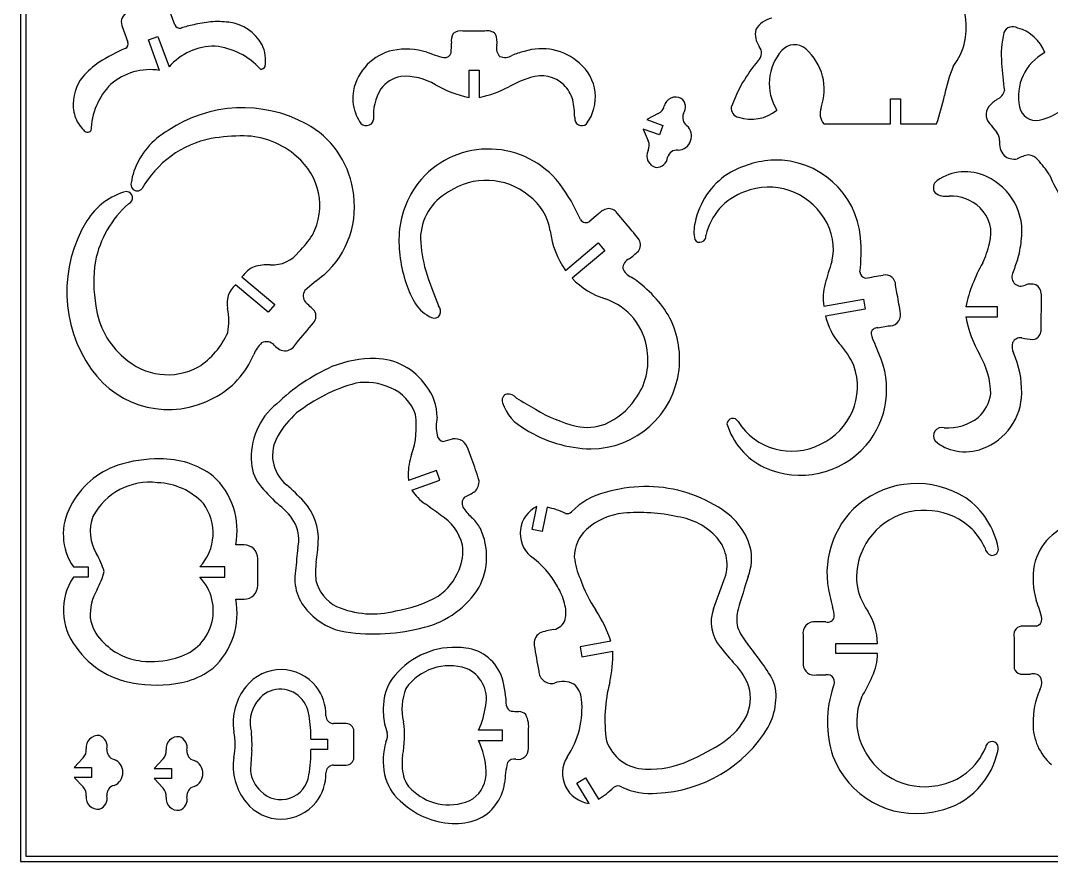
# Model space of a CAD drawing. Extents: x 0 to 427, y 0 to 340.
# Drawn here: x 0 to 210.9, y 0 to 172.1 of the extents above; entities that cross this region are included whole.
import ezdxf

# ---------------------------------------------------------------- set-up
doc = ezdxf.new("R2010")
doc.units = 0
doc.layers.add('RED', color=1, linetype='CONTINUOUS')
doc.layers.add('WHITE', color=7, linetype='CONTINUOUS')

msp = doc.modelspace()

# ---------------------------------------------------------------- linework, layer by layer
at = {"layer": 'RED', "linetype": 'CONTINUOUS'}
for p, q in [((1.04, 339.305709), (1.04, 1.04)), ((1.04, 1.04), (425.684122, 1.04))]:
    msp.add_line(p, q, dxfattribs=at)
at = {"layer": 'WHITE', "linetype": 'CONTINUOUS'}
for p, q in [((0, 340.345709), (0, 0)), ((31.564929, 171.23472), (30.341495, 174.596079)), ((20.730788, 171.098068), (21.96608, 167.704129)), ((26.151302, 168.144099), (28.105862, 168.855501)), ((28.105862, 168.855501), (30.370292, 162.634031)), ((95.024134, 169.941727), (90.512906, 169.941727)), ((28.415732, 161.922628), (26.151302, 168.144099)), ((91.769336, 156.375121), (91.769336, 161.983563)), ((91.769336, 161.983563), (93.849336, 161.983563)), ((93.849336, 161.983563), (93.849336, 156.375122)), ((178.01569, 150.954364), (178.01569, 156.111788)), ((178.01569, 156.111788), (180.09569, 156.111788)), ((180.09569, 156.111788), (180.09569, 150.954364)), ((130.483901, 153.06879), (128.128887, 151.864142)), ((130.731704, 148.703305), (127.417485, 149.909582)), ((127.417485, 149.909582), (128.447198, 147.472995)), ((128.128887, 151.864142), (131.443106, 150.657865)), ((131.443106, 150.657865), (130.731704, 148.703305)), ((164.34048, 150.954364), (178.01569, 150.954364)), ((180.09569, 150.954364), (187.438682, 150.954364)), ((118.184172, 132.458382), (116.486717, 131.034048)), ((123.554165, 130.931378), (122.060923, 132.710954)), ((111.508901, 120.976688), (118.191068, 126.583691)), ((118.191068, 126.583691), (119.528066, 124.990318)), ((119.528066, 124.990318), (112.8459, 119.383315)), ((45.284295, 119.626712), (52.006046, 113.986494)), ((50.669047, 112.393122), (43.947297, 118.03334)), ((179.398628, 116.023228), (179.064041, 117.920767)), ((208.827235, 116.145071), (208.746817, 108.388358)), ((52.006046, 113.986494), (50.669047, 112.393122)), ((164.384022, 113.639798), (172.465195, 115.064727)), ((172.465195, 115.064727), (172.826383, 113.016326)), ((172.826383, 113.016326), (164.74521, 111.591397)), ((199.930497, 113.549651), (193.434497, 113.549651)), ((199.930497, 111.469651), (199.930497, 113.549651)), ((193.434497, 111.46965), (199.930497, 111.469651)), ((175.450642, 109.238165), (177.504671, 109.600346)), ((92.325862, 82.31884), (91.580883, 84.365653)), ((85.087373, 80.022282), (79.408658, 77.955399)), ((80.085823, 75.988377), (85.798775, 78.067721)), ((85.798775, 78.067721), (85.087373, 80.022282)), ((104.688303, 67.923396), (105.657929, 72.672803)), ((107.740654, 72.475998), (106.726265, 67.507331)), ((106.726265, 67.507331), (104.688303, 67.923396)), ((45.739402, 64.777066), (44.009189, 64.777066)), ((48.512736, 56.457066), (48.512736, 62.003733)), ((10.816455, 60.270399), (13.804136, 60.2704)), ((13.804136, 60.2704), (13.804136, 58.1904)), ((41.80063, 60.2704), (36.667948, 60.270399)), ((41.80063, 58.1904), (41.80063, 60.2704)), ((13.804136, 58.1904), (10.816455, 58.1904)), ((36.667948, 58.190399), (41.80063, 58.1904)), ((141.769379, 51.672723), (143.907481, 57.491082)), ((44.009189, 53.683733), (45.739402, 53.683733)), ((120.81766, 45.054384), (114.480644, 43.936998)), ((160.129007, 46.350982), (160.129007, 42.247425)), ((166.841358, 42.543842), (166.841358, 44.623842)), ((166.841358, 44.623842), (175.375952, 44.623842)), ((114.480644, 43.936998), (114.841832, 41.888598)), ((114.841832, 41.888598), (121.178848, 43.005984)), ((175.375952, 42.543842), (166.841358, 42.543842)), ((162.869625, 38.158723), (164.765084, 38.158723)), ((66.638056, 28.210687), (64.038056, 28.210687)), ((68.198056, 21.268356), (68.198056, 26.650687)), ((98.581705, 26.842446), (93.734074, 26.842446)), ((98.581705, 24.762446), (98.581705, 26.842446)), ((103.907865, 23.132108), (103.907865, 26.770377)), ((59.419315, 24.999521), (62.811831, 24.999522)), ((62.811831, 24.999522), (62.811831, 22.919522)), ((93.734074, 24.762446), (98.581705, 24.762446)), ((12.774925, 21.188499), (10.973949, 19.251039)), ((62.811831, 22.919522), (59.419315, 22.919522)), ((10.973949, 19.251039), (14.500867, 19.251039)), ((14.500867, 19.251039), (14.500867, 17.171039)), ((29.145295, 20.964248), (27.344319, 19.026787)), ((27.344319, 19.026787), (30.871238, 19.026787)), ((30.871238, 19.026787), (30.871238, 16.946787)), ((64.038056, 19.708356), (66.638056, 19.708356)), ((14.500867, 17.171039), (10.973949, 17.171039)), ((10.973949, 17.171039), (12.774925, 15.233579)), ((30.871238, 16.946787), (27.344319, 16.946787)), ((27.344319, 16.946787), (29.145295, 15.009327)), ((113.843873, 15.999578), (115.616628, 17.087575)), ((115.616628, 17.087575), (118.269227, 12.765497)), ((116.379416, 11.868226), (113.843873, 15.999578)), ((0, 0), (426.724122, 0))]:
    msp.add_line(p, q, dxfattribs=at)
for centre, radius, start, end in [((22.685349, 171.80947), 2.08, 110, 200), ((180.373963, 170.682705), 13.159302, -37.362956, 13.023227), ((32.542209, 171.590421), 1.04, -160, -74.33459), ((53.739555, 96.003427), 77.463001, 103.681614, 105.665431), ((44.67082, 126.115735), 46.091091, 97.225106, 101.581481), ((40.378521, 154.610042), 17.296363, 82.606757, 94.990046), ((41.651297, 163.041689), 8.772824, 27.970512, 83.764279), ((154.741089, 167.668349), 5.021628, 101.842624, 148.853474), ((203.063139, 168.868676), 2.002668, 59.379178, 156.820322), ((90.696902, 168.015519), 2.599398, 146.268386, 191.263845), ((90.005777, 167.726618), 2.272419, 77.104888, 130.329111), ((95.580918, 167.758592), 2.253017, 45.211097, 104.30766), ((92.941656, 167.621622), 4.569123, -7.556685, 22.329426), ((154.781795, 169.355437), 4.432913, 168.150772, 214.877803), ((219.510351, 165.148033), 18.835849, 166.150053, 185.494333), ((201.867729, 162.649823), 8.245476, 20.547952, 74.413667), ((20.9888, 167.348428), 1.04, -65.342622, 20), ((39.722065, 154.455312), 12.423651, 89.630511, 138.828244), ((38.280213, 152.325561), 14.63251, 42.301147, 84.029703), ((43.06126, 163.992316), 7.083944, -10.292188, 26.528359), ((52.070568, 167.011646), 36.080417, -2.357775, 0.787895), ((99.637039, 166.400496), 2.253003, 164.020037, 226.602841), ((149.525908, 165.473245), 2.106476, -47.09322, 39.76294), ((158.387271, 163.691367), 3.466667, 48.99785, 138.291339), ((37.975707, 128.650197), 41.222521, 113.675301, 122.06685), ((78.469323, 155.69843), 10.563162, 102.459849, 168.744372), ((78.893913, 151.150293), 15.10642, 73.83214, 100.309977), ((95.558043, 198.282426), 34.920852, -110.900204, -104.798172), ((86.710696, 166.007328), 1.489223, -92.769615, -18.803296), ((99.117806, 167.3747), 2.806576, -111.501788, -59.589223), ((107.163464, 149.457272), 16.853691, 104.15916, 113.14677), ((106.592987, 154.591604), 11.756817, 48.639293, 107.586211), ((163.435518, 159.192174), 10.228881, 138.291337, 211.871408), ((153.420756, 157.978476), 11.036568, -19.821811, 48.997854), ((214.411045, 156.523147), 10.228881, 118.128594, 191.708661), ((26.936472, 148.008893), 18.979018, 124.853562, 138.521654), ((49.192976, 163.078076), 0.908932, -95.701668, -22.745921), ((108.491057, 156.430455), 9.124808, -36.686492, 49.954983), ((173.484365, 144.546582), 29.716596, 139.285749, 160.682128), ((219.886442, 150.836005), 31.381163, 157.792635, 169.036821), ((280.915558, 168.63258), 80.328762, -176.225499, -172.258897), ((19.686517, 154.98239), 8.938502, 141.231999, 184.783805), ((26.530939, 149.606019), 12.459988, 81.299607, 130.342666), ((79.125747, 154.07289), 6.748677, 101.327546, 143.222923), ((78.523242, 148.146139), 12.564788, 59.606557, 93.298969), ((109.834815, 141.15472), 20.030815, 105.827061, 119.703404), ((106.577404, 154.231331), 6.575779, 46.073553, 109.598439), ((206.344854, 162.581621), 11.036567, -78.997853, -10.17819), ((28.922152, 148.955056), 14.571634, 135.860502, 177.742642), ((96.747368, 179.919315), 24.064701, -119.54688, -101.938423), ((89.905017, 176.865866), 20.866917, -79.104251, -61.351514), ((106.630782, 154.183604), 6.573512, 14.98048, 46.697238), ((76.750358, 156.234257), 8.77473, 169.98511, 199.912742), ((82.471147, 152.709826), 10.284755, 148.305424, 184.91418), ((134.088688, 154.008638), 2.451799, 63.096683, 166.083464), ((133.734237, 154.387211), 2.326214, -33.747289, 51.002472), ((136.511508, 168.380798), 53.82618, -18.890096, -12.420055), ((199.010241, 158.173357), 2.336634, -68.633353, -8.883245), ((18.18376, 154.853922), 7.430266, -175.236988, -149.04666), ((45.448215, 126.856702), 27.407389, 61.653193, 123.781728), ((94.09087, 151.923445), 19.300496, 1.042275, 11.837824), ((129.600675, 155.031421), 2.15221, -65.771227, -11.609331), ((147.220482, 154.107177), 1.799957, 171.375567, 259.803458), ((167.017994, 153.077321), 3.41702, 160.17819, 218.410329), ((200.520033, 152.903153), 2.921513, 145.675736, 229.861787), ((207.561696, 144.873753), 13.52871, 124.692381, 134.334121), ((207.789538, 155.150855), 3.466666, -168.291345, -78.997854), ((79.161415, 157.266944), 11.394342, -159.334144, -149.254971), ((114.830137, 152.059871), 1.457854, 171.533086, 312.146096), ((137.525254, 152.247933), 2.04084, 155.479284, 234.581902), ((149.50935, 160.157975), 8.245477, -108.435373, -50.547954), ((17.704497, 154.747464), 6.96623, -147.770008, -133.799795), ((49.500459, 134.521195), 18.738054, 9.435032, 61.430534), ((70.73288, 152.10403), 1.516503, -154.113694, -10.456657), ((134.703062, 148.545729), 2.616379, -23.730078, 51.199618), ((215.675359, 162.744205), 20.883225, -144.676486, -139.542349), ((13.696908, 150.203055), 0.946815, -149.288278, -45.390752), ((37.944896, 136.013183), 15.666708, 119.589842, 160.39228), ((43.13176, 127.407444), 20.980581, 101.406112, 150.598241), ((45.956206, 102.926517), 45.583729, 90.302958, 98.799924), ((45.458322, 132.057753), 16.45386, 47.915679, 89.105539), ((197.573563, 147.54108), 2.761021, 0.337537, 36.758032), ((95.771059, 127.369763), 18.451441, 38.180927, 138.155344), ((126.509053, 146.537259), 2.15221, -28.390673, 25.771218), ((134.368824, 143.575713), 2.04084, 85.418092, 164.520705), ((134.58663, 148.225836), 2.616379, -91.199614, -16.269921), ((204.205902, 147.051316), 3.904298, 172.553048, 220.697504), ((48.307182, 134.277197), 12.912528, -27.975713, 50.697956), ((130.604502, 144.435917), 2.451799, 153.916528, 256.903315), ((130.089636, 144.37375), 2.326214, -91.002477, -6.252715), ((154.982386, 123.697938), 19.861381, 92.487811, 120.886093), ((154.591696, 126.195314), 17.351691, 4.791375, 91.556866), ((203.316611, 146.981913), 3.228165, -129.902248, -78.838189), ((208.248658, 135.167223), 9.66086, 101.768734, 116.476696), ((206.007009, 141.882117), 2.756259, 38.495382, 84.353243), ((193.714731, 129.948841), 19.876632, 32.258175, 43.367984), ((36.224392, 136.997969), 13.719972, 161.855391, 172.041663), ((96.483982, 127.255102), 19.063023, 139.328158, 175.62918), ((95.283513, 125.690628), 13.715991, 50.920593, 124.191236), ((153.167219, 127.800441), 15.41862, 122.923613, 168.991601), ((188.47967, 137.936897), 1.693083, 123.371543, 219.55045), ((193.314842, 131.124707), 10.045961, 64.249652, 125.030316), ((192.540548, 128.911717), 12.3784, -8.642878, 65.471865), ((253.289275, 159.324585), 46.702385, -156.306743, -142.105529), ((24.999343, 124.183245), 13.364543, 104.290908, 148.729322), ((21.572791, 135.823852), 1.316565, -66.513052, 84.439171), ((23.851571, 138.526014), 1.270548, 162.997442, 269.560813), ((23.867313, 138.556738), 1.301484, -91.121808, -40.734293), ((49.532813, 134.030173), 18.793011, -48.214034, 10.928136), ((80.909122, 116.851928), 36.64695, 23.322595, 36.743681), ((153.06745, 124.619879), 13.386587, 31.715019, 111.574823), ((92.865301, 127.344595), 11.041002, 118.625687, 179.305644), ((97.330937, 127.270983), 11.21421, 9.16749, 53.952329), ((152.36055, 125.368618), 12.436213, 109.814379, 167.107252), ((189.356249, 139.79783), 3.66049, -126.59182, -79.592889), ((190.288315, 127.378381), 8.823335, 46.710305, 91.758957), ((36.299503, 118.561682), 21.434781, 131.496048, 168.487301), ((120.953778, 130.026662), 3.685645, 103.800835, 138.716791), ((120.320878, 131.500745), 2.11952, 34.818795, 96.673221), ((191.180324, 128.498713), 7.397167, -15.744183, 45.789251), ((37.104861, 116.603059), 27.646852, 148.324746, 215.010251), ((115.686242, 132.152309), 1.375234, -144.858952, -54.404085), ((14.116937, 37.537451), 143.871236, 38.568405, 40.477501), ((154.742601, 125.352148), 11.579499, -13.162069, 32.990216), ((104.525479, 127.131615), 27.09497, 176.664823, 199.010617), ((125.25314, 130.898896), 16.951528, -173.764302, -144.173817), ((145.6355, 128.821754), 7.842579, 165.806978, 191.450032), ((42.855631, 138.915648), 19.962354, -45.113676, -32.397683), ((110.103531, 128.711828), 28.305308, -177.502488, -163.994143), ((124.781278, 126.233056), 2.08, -38.346327, 28.757854), ((138.980303, 127.998907), 1.265839, -144.559344, 6.557648), ((136.405233, 124.761612), 35.594469, -6.631664, 4.645885), ((186.503194, 128.668348), 18.346566, -17.54175, -5.055769), ((51.519713, 128.946544), 6.843888, -93.513292, -37.585468), ((102.134087, 150.993585), 35.610374, -50.995491, -47.017011), ((172.928834, 133.244599), 26.25449, -24.123247, -14.904885), ((42.811709, 118.587681), 27.842332, 171.215449, 190.184706), ((125.426678, 121.294271), 2.209462, 113.473372, 178.112567), ((221.249727, 103.29865), 58.545412, 160.630852, 165.194085), ((223.929842, 106.941929), 31.203014, 150.061613, 167.774164), ((353.917586, 68.121786), 159.69709, 159.848246, 160.922808), ((50.100502, 116.358731), 5.82027, 113.115693, 145.841604), ((50.724647, 111.609281), 10.512952, 87.952148, 106.064404), ((185.275367, 154.124235), 107.633705, -162.024321, -157.96453), ((126.367955, 122.745781), 3.438099, -156.358174, -114.277885), ((173.116257, 120.752137), 1.358489, -175.728165, -100.654133), ((204.708388, 119.61753), 1.85435, 157.824165, 298.072398), ((107.359688, 60.388436), 74.887087, 127.226409, 131.053325), ((98.845789, 124.85112), 20.984435, -161.82489, -149.206093), ((124.273663, 130.180097), 15.721459, -136.626259, -106.93792), ((110.809641, 98.255302), 25.615814, 32.117881, 56.48288), ((175.039925, 115.347956), 10.791945, 164.347373, 189.107127), ((161.110683, 201.914864), 83.330984, -81.890986, -79.368304), ((176.922994, 117.918652), 2.141048, 0.056596, 101.80874), ((206.708822, 114.805916), 3.369754, 71.482017, 109.553306), ((47.364002, 114.215028), 5.123805, 131.822842, 191.583464), ((59.860374, 115.734509), 2.025547, 146.221199, 218.227011), ((-4104.343234, -640.325865), 4350.000953, 9.960704, 10.013099), ((206.835575, 116.244382), 1.994134, -2.854618, 61.762211), ((19.676017, 72.056554), 57.352223, 45.135727, 47.707573), ((87.730277, 118.847225), 8.379327, -145.557935, -115.917037), ((115.5765, 103.090861), 12.733653, 7.010447, 71.136644), ((31.767265, 115.729763), 16.489016, -172.804911, -130.078198), ((29.942731, 110.588832), 12.67089, -10.741467, 11.828705), ((58.360523, 111.615067), 2.082479, -40.647087, 31.612851), ((84.635324, 112.507297), 1.324372, -115.367626, -27.46554), ((84.115888, 112.563513), 1.821096, -21.486543, 40.332441), ((116.213188, 102.798408), 18.649347, -6.587759, 29.121225), ((177.788009, 111.893173), 2.310268, -97.044666, 5.275271), ((-811.000431, 836.505435), 1134.0074, -40.097538, -39.823531), ((177.025785, 114.222412), 12.55925, -167.907637, -139.312182), ((218.797489, 116.368496), 25.831764, -169.067977, -150.542079), ((27.248232, 115.085094), 16.623826, -56.619819, -24.36389), ((182.92333, 110.205514), 9.173523, -165.882126, -152.548388), ((175.361577, 107.90496), 1.336177, 86.178013, 177.29877), ((206.996392, 108.590021), 1.762003, -84.547581, -6.571983), ((53.867247, 101.303954), 6.625073, 133.380722, 158.161039), ((50.329068, 104.247809), 2.127504, 41.736341, 118.4096), ((54.328755, 107.522978), 3.045277, -142.380522, -89.79038), ((53.597026, 107.638944), 3.247336, -76.775748, -28.253511), ((155.159892, 94.572138), 16.844168, 24.242114, 42.882618), ((151.080877, 94.868864), 26.175533, 20.323403, 25.109709), ((205.681582, 105.344362), 2.798979, 162.453245, 206.987226), ((204.568722, 105.476282), 1.711029, 79.901471, 155.412591), ((209.038347, 128.35188), 21.597392, -101.131466, -94.979214), ((31.456578, 110.508812), 17.602674, -62.663704, -22.514395), ((114.957796, 102.546168), 13.422272, -36.663093, 8.996256), ((159.554214, 96.611825), 17.67283, -40.305952, 24.569453), ((182.524268, 95.550792), 15.992357, 0.581857, 30.488838), ((185.653583, 96.207029), 19.21788, -1.03113, 24.165121), ((30.11443, 112.869086), 13.248548, -132.574776, -61.704338), ((80.576526, 64.053936), 40.858052, 114.377441, 133.589399), ((72.350077, 79.854825), 23.090875, 89.297178, 111.96668), ((72.345226, 90.053377), 12.893805, 34.504529, 88.719721), ((158.267278, 97.207275), 12.977844, -65.427915, 19.26072), ((30.260946, 111.738534), 19.250545, -145.161706, -61.183094), ((116.611353, 102.674664), 18.239778, -89.837069, -6.345104), ((77.633661, 64.902615), 34.201233, 105.368786, 128.183516), ((70.617114, 86.174952), 11.883633, 64.864974, 99.922968), ((74.937913, 90.940091), 10.28144, -0.181104, 38.620513), ((72.491804, 88.83749), 8.69539, 17.459398, 68.598781), ((99.838631, 94.388702), 1.324372, 104.706185, 202.290463), ((99.621933, 93.119615), 2.552872, 42.509246, 92.683218), ((190.853997, 96.673622), 7.721764, -48.47884, -7.144895), ((192.643005, 95.970427), 12.225834, -69.813528, -0.511939), ((61.184245, 82.740365), 14.001069, 128.829579, 184.919719), ((107.346276, 96.72585), 9.183074, -161.988453, -116.319691), ((165.837072, 198.813193), 122.262961, -121.74822, -119.634123), ((113.783807, 102.866789), 14.56221, -66.454142, -34.916631), ((68.338779, 78.201713), 18.024996, 131.093793, 150.05367), ((64.339073, 88.90125), 16.643276, -19.647825, 8.796277), ((95.014222, 89.073938), 9.965077, 169.396688, 190.642759), ((120.449033, 117.197922), 28.894515, -121.427269, -103.534863), ((189.781466, 98.725008), 9.984177, -94.316511, -51.67602), ((115.964694, 99.082215), 10.233126, -102.862666, -69.18435), ((145.741412, 89.466312), 1.209869, 27.79592, 174.353977), ((158.604346, 93.871722), 14.705498, -163.053329, -115.687939), ((157.740468, 96.835065), 12.874024, -148.092477, -62.605693), ((188.549418, 87.103517), 1.733578, 73.905773, 215.04498), ((59.316335, 83.105946), 7.763141, 148.175623, 230.950164), ((86.858687, 87.585612), 1.675529, -167.87024, -102.311963), ((82.384883, 103.903264), 18.420507, -77.086776, -71.005634), ((88.843163, 83.708586), 2.815465, 13.496019, 99.462388), ((117.261428, 110.514251), 26.086152, -122.423617, -91.31402), ((159.56525, 96.883042), 17.841139, -114.276757, -40.993121), ((192.706813, 92.12206), 8.201676, -132.839242, -99.122859), ((193.29464, 93.974358), 10.127804, -100.745051, -69.376843), ((27.969602, 56.553613), 25.824203, 88.876792, 108.255247), ((28.910447, 64.956294), 17.421982, 53.095581, 91.429514), ((92.854625, 78.929961), 13.566178, 161.18538, 179.219524), ((45.113193, 63.898586), 50.678811, 16.067907, 21.313486), ((25.341678, 65.026256), 16.955525, 108.790517, 153.085421), ((55.387865, 82.0885), 8.17156, -176.148684, -138.141704), ((29.266088, 67.749248), 15.039711, -11.397948, 47.782159), ((85.889989, 79.206177), 6.600916, -179.206403, -169.077233), ((26.400852, 64.487292), 13.121027, 82.917903, 152.29101), ((27.558863, 64.040397), 13.475659, 43.114065, 88.045078), ((73.041004, 96.106061), 30.702596, -140.642268, -130.842778), ((21.943084, 39.97574), 49.311502, 43.11286, 48.797628), ((88.424945, 81.282747), 9.87782, -147.589215, -124.928748), ((91.045999, 77.726551), 2.773333, -45.439114, 4.109332), ((127.958523, 47.966625), 28.758876, 90.850034, 106.849998), ((127.998729, 48.779603), 27.946632, 58.033945, 90.957183), ((183.352671, 58.778098), 18.574894, 57.248649, 129.877366), ((92.07101, 73.308805), 1.740082, 134.510276, 218.561403), ((85.067351, 87.369539), 14.064159, -65.717015, -55.704518), ((122.772722, 62.056026), 13.799214, 103.19739, 136.600406), ((184.304015, 61.191895), 16.03813, 10.534184, 55.441588), ((20.502931, 66.962703), 11.773476, 150.828632, 214.640264), ((29.253725, 67.196686), 10.14614, -43.051258, 36.630321), ((44.976554, 62.676741), 12.956056, 29.476388, 51.95032), ((49.649818, 66.015096), 11.2893, -3.817146, 42.741672), ((9.417327, -31.047634), 127.455114, 53.108289, 54.864475), ((97.742976, 76.786021), 8.382632, -147.029388, -129.031986), ((108.429394, 67.129885), 6.197174, 116.565103, 228.452975), ((105.430878, 59.151179), 13.52353, 63.270311, 80.165847), ((136.039341, 60.389447), 13.856894, 16.470519, 60.825651), ((183.41921, 59.055987), 18.405725, 130.590965, 194.857317), ((184.862023, 58.10683), 13.752975, 82.949219, 159.523491), ((185.526256, 58.784162), 13.011989, 45.05164, 85.486653), ((22.753463, 67.547323), 8.529447, 159.112811, 212.462408), ((80.654289, 62.289236), 10.087224, 14.124839, 58.470949), ((86.828666, 64.305523), 8.208819, 27.640105, 46.64671), ((111.819467, 72.627916), 1.431431, -102.341481, -49.637324), ((124.587822, 58.203747), 13.111893, 95.438039, 132.206559), ((126.650056, 35.510488), 35.898585, 77.385275, 95.282151), ((132.35992, 56.864538), 13.842846, 42.671062, 81.148004), ((49.150167, 65.902758), 7.772007, -12.435435, 23.903546), ((81.670031, 62.370507), 13.693276, -27.247204, 24.797913), ((120.800197, 62.362443), 7.486894, 132.116524, 180.488545), ((185.571714, 58.849468), 12.933662, 24.651587, 44.989781), ((218.302377, 58.328522), 11.121527, 101.449961, 167.877421), ((136.170852, 60.766097), 8.401258, -22.943566, 40.722632), ((45.739402, 62.003733), 2.773333, 0, 90), ((2109.845153, -155.248901), 2064.80315, 173.898224, 174.030692), ((25.298628, 67.071806), 35.661321, -9.355295, -2.906525), ((80.185028, 63.596721), 10.316277, -22.476686, 6.423534), ((139.284668, 62.045061), 10.296995, -21.240795, 12.753419), ((199.137142, 64.415044), 1.818581, -174.605949, -102.383252), ((198.834781, 63.893982), 1.258264, -93.993668, 10.534184), ((-4.438695, 52.217717), 22.702719, 18.263284, 28.266662), ((76.339054, 59.198885), 15.988768, 172.53975, 186.015865), ((93.759226, 47.495141), 18.341608, 28.590195, 54.848563), ((127.988637, 63.831054), 14.754859, -174.038473, -155.675471), ((183.176017, 58.323059), 12.104052, 157.690148, 215.78651), ((1.2801, 63.548019), 16.391673, -28.722659, -14.902881), ((65.75909, 57.895637), 9.652411, 170.542085, 225.602415), ((78.998105, 63.857622), 11.514743, -55.972677, -21.418319), ((223.14863, 57.890893), 15.962518, 169.995148, 196.43472), ((20.897639, 51.391772), 12.159424, 146.004755, 218.158137), ((29.504135, 51.313787), 9.930157, -77.421383, 43.82816), ((68.267095, 59.369461), 8.043514, -166.73036, -116.528346), ((142.264932, 67.518175), 29.390837, -160.59541, -146.755155), ((1292.117973, -300.084174), 1198.097584, 162.594051, 162.928456), ((24.629975, 50.405406), 10.405544, 149.601885, 183.089697), ((45.739402, 56.457066), 2.773334, -90, 0), ((78.029098, 66.038511), 18.677681, -75.776754, -32.14314), ((99.51595, 49.952311), 12.125692, 14.009637, 31.413563), ((29.266088, 50.711552), 15.03971, -47.781495, 11.397948), ((72.414634, 77.4526), 26.553196, -80.579876, -60.620005), ((104.782222, 50.873816), 6.803646, -11.788933, 17.21808), ((192.815911, 59.413431), 27.657043, -169.422428, -164.749443), ((183.331661, 43.596152), 26.385525, 13.236309, 21.752873), ((68.565766, 59.812926), 13.002926, -137.324592, -99.105278), ((72.050119, 69.309725), 18.656708, -113.286648, -75.375381), ((94.780174, 36.157464), 27.515556, 18.865124, 33.653142), ((149.40729, 49.033076), 8.081177, 160.934951, 219.520279), ((154.176889, 49.644497), 7.631487, 164.872611, 192.752372), ((159.109505, 49.817918), 7.396759, 1.254779, 18.284187), ((161.672864, 44.064181), 13.714512, 2.33877, 31.573616), ((22.493361, 51.125926), 8.352676, -171.175494, -134.607273), ((108.496311, 50.511017), 3.12, -78.658492, -19.222731), ((162.35122, 46.766219), 2.260675, 82.778184, 190.584083), ((163.173308, -512.924805), 561.934023, 89.835493, 90.054845), ((165.147427, 50.37291), 1.412828, -104.791637, -16.151396), ((207.448717, 49.654629), 1.567603, -74.763849, -0.622881), ((72.263503, 86.063556), 39.511143, -98.375858, -74.807032), ((107.676292, 44.558185), 2.6, 124.679881, 187.366035), ((110.02093, 37.947649), 9.547859, 95.475456, 113.61007), ((157.14472, 51.756851), 11.081832, -159.963121, -139.390935), ((205.024852, 46.346615), 1.813585, 99.354058, 198.723482), ((207.078009, -357.378519), 405.5214, 89.889417, 90.331739), ((26.197418, 53.830654), 12.900529, -137.885346, -96.463504), ((101.179747, 5.430889), 61.571165, 30.983031, 39.438261), ((410.3227, 44.199064), 207.021374, 179.566755, 181.298756), ((25.867712, 53.983869), 17.699062, -145.18617, -95.646335), ((88.8204, 28.053348), 15.766612, 81.70182, 137.1428), ((90.085429, 34.844578), 8.86807, 17.691198, 83.457147), ((2655.478978, 489.86397), 2589.022719, -170.088525, -169.970491), ((93.76462, 42.45916), 27.419681, -12.272542, 1.142712), ((179.812829, 72.241572), 46.327307, -142.267852, -136.424774), ((1266.206895, 41.75051), 1106.077999, 179.974259, 180.077221), ((164.176693, 42.673862), 11.200014, -25.472866, -0.665158), ((26.708605, 58.311324), 17.410264, -96.475176, -73.454251), ((137.20699, 31.620494), 12.539856, 19.163107, 43.850629), ((162.393655, 40.374864), 2.266678, -177.089562, -77.87848), ((29.901471, 51.587584), 15.29825, -73.568885, -51.751698), ((53.31352, 30.149849), 9.121757, 38.218831, 141.694875), ((83.736991, 31.833932), 9.493595, 132.997596, 179.146146), ((87.797307, 29.118853), 10.927889, 71.900091, 144.878969), ((88.602025, 33.310021), 6.71563, -11.828573, 67.312014), ((108.67059, 39.070146), 2.651201, -177.874147, -76.83688), ((165.141285, 36.787725), 1.421675, 30.135058, 105.344251), ((204.867244, 39.88789), 1.56, -165.860052, -100.153005), ((206.124258, 81.030493), 42.705662, -92.055848, -89.31422), ((207.219563, 36.43953), 1.976653, 39.439132, 107.189545), ((27.887223, 60.629962), 24.549074, -98.812329, -75.029527), ((75.303922, 30.961134), 24.143657, 2.027161, 15.811079), ((111.020665, 32.165772), 4.662247, 61.869858, 111.997666), ((110.582484, 32.995877), 4.209272, 2.592163, 51.221443), ((149.459235, 29.014088), 29.888342, 165.236011, 188.310638), ((145.613551, 33.79241), 8.99333, -9.124332, 21.76232), ((164.564474, 36.677318), 1.985466, -28.413946, 24.524929), ((121.422023, 62.166347), 58.187231, -29.468749, -24.694472), ((206.134201, 36.589718), 2.836248, -30.671232, 22.940448), ((55.256452, 28.346651), 11.766013, 140.668881, 188.776), ((53.157306, 29.432939), 5.809822, 51.305408, 146.891191), ((52.664693, 29.035755), 6.429229, 6.97375, 50.091783), ((53.146412, 30.018258), 9.334457, -1.302129, 38.218833), ((89.160561, 31.204788), 11.125232, 157.81461, 193.666599), ((140.355285, 33.469151), 8.987485, -24.708708, 14.614411), ((187.456825, 28.515303), 22.34379, 161.154982, 198.224443), ((223.925558, 28.452265), 16.746489, 156.451474, 180.818608), ((54.313598, 28.408402), 7.341504, 145.122555, 195.513693), ((88.506455, 31.026434), 14.293541, 176.193241, 191.488423), ((76.996171, 34.329449), 18.336101, -24.099364, -7.508462), ((100.790369, 32.096158), 1.386666, -168.308998, -106.310454), ((97.014479, 31.302655), 17.872503, -33.932218, 6.049666), ((142.642677, 33.361653), 11.892138, -29.720516, -4.801322), ((183.27277, 28.764791), 12.168185, 156.887772, 202.531545), ((31.75481, 25.280375), 27.66593, -0.581653, 9.436566), ((64.038056, 29.770687), 1.56, 178.697871, 270), ((101.605077, 42.032678), 11.331539, -96.100034, -88.283776), ((101.827865, 28.629492), 2.08, 42.744924, 86.78689), ((98.997647, 27.623097), 4.98371, -9.851858, 29.026493), ((136.04527, 36.054363), 13.994218, -55.820298, -26.948478), ((66.638056, 26.650687), 1.56, 0, 90), ((83.464215, 29.825174), 9.114708, -169.5987, -157.621962), ((58.516581, 25.628899), 20.051528, -11.457124, 8.452351), ((129.161532, 41.706416), 27.742697, -87.827436, -30.88437), ((218.305511, 28.143212), 11.124952, 179.640528, 228.541974), ((15.840869, 23.304577), 2.451799, 83.096683, 186.083464), ((15.378315, 23.539091), 2.326214, -13.747289, 71.002472), ((32.21124, 23.080326), 2.451799, 83.096683, 186.083464), ((31.748686, 23.314839), 2.326214, -13.747289, 71.002472), ((29.023064, 23.622143), 14.895999, 1.297797, 11.341312), ((20.904103, 23.959273), 26.452498, -2.591536, 5.391532), ((72.379406, 25.802446), 2.71338, -28.534776, 11.751194), ((29.023064, 24.2969), 14.895999, -11.341312, -1.297798), ((88.506455, 20.578457), 14.293541, 164.050057, 191.201533), ((77.801502, 17.523466), 17.499991, 3.055678, 24.434719), ((128.054449, 27.517581), 8.643864, -160.934195, -91.253233), ((115.918409, 67.445619), 51.280097, -65.930763, -56.92065), ((184.963833, 29.179099), 13.89146, -158.562836, -78.514691), ((185.571464, 28.318407), 12.933968, -80.393671, -23.111293), ((198.796289, 23.191446), 1.329829, 28.144075, 177.839208), ((197.254513, 23.113608), 2.804459, -21.590071, 14.56175), ((11.273704, 22.730688), 2.15221, -45.771227, 8.390668), ((19.672382, 22.825431), 2.04084, 175.479284, 254.581902), ((27.644074, 22.506437), 2.15221, -45.771227, 8.390669), ((36.042752, 22.60118), 2.04084, 175.479284, 254.581902), ((55.256452, 19.572392), 11.766014, 171.224002, 219.331118), ((111.495908, 16.232755), 64.49782, 174.188798, 177.923722), ((31.75481, 22.638668), 27.665931, -10.246683, 0.581653), ((66.638056, 21.268356), 1.56, -90, 0), ((89.329922, 20.05728), 11.273866, 171.899024, 193.567343), ((101.760685, 23.010426), 2.150625, -100.4392, 3.243519), ((117.087952, 18.024763), 6.197174, 147.811754, 263.434898), ((183.251502, 28.000774), 18.207264, -159.173927, -79.493043), ((184.304039, 25.975778), 16.038105, -81.871644, -14.052066), ((18.286617, 18.381251), 2.616379, -3.730078, 71.199618), ((34.656987, 18.156999), 2.616379, -3.730078, 71.199618), ((64.038056, 18.148356), 1.56, 90, 181.302131), ((129.852701, 14.079795), 30.866521, 168.511215, 176.41434), ((100.974764, 19.273398), 1.6697, 76.271861, 145.143559), ((128.591487, 39.021335), 20.158631, -92.064175, -65.870014), ((18.286617, 18.040827), 2.616379, -71.199614, 3.730079), ((34.656987, 17.816576), 2.616379, -71.199614, 3.730079), ((53.659844, 19.24231), 6.653517, -174.19635, -132.742095), ((53.251934, 18.406213), 5.768848, -135.403643, -6.858895), ((53.146412, 17.900785), 9.334457, -38.218835, 1.302129), ((84.151191, 19.878989), 9.88666, -167.871689, -131.063705), ((83.619137, 18.739019), 5.413506, -165.816596, -126.257132), ((88.392415, 18.26275), 6.886917, -52.704266, 1.61068), ((11.273704, 13.69139), 2.15221, -8.390673, 45.771218), ((19.672382, 13.596647), 2.04084, 105.418092, 184.520705), ((27.644074, 13.467139), 2.15221, -8.390673, 45.771218), ((36.042752, 13.372395), 2.04084, 105.418092, 184.520705), ((89.546868, 17.316656), 9.58915, -66.088921, -7.830453), ((111.54139, 24.496741), 13.523531, -60.165847, -43.822569), ((122.221699, 13.952592), 1.49833, 56.710476, 128.038165), ((128.758301, 27.094554), 13.191374, -115.669414, -83.667696), ((15.840869, 13.117501), 2.451799, 173.916528, 276.903315), ((15.378315, 12.882988), 2.326214, -71.002477, 13.747285), ((32.21124, 12.893249), 2.451799, 173.916528, 276.903315), ((31.748686, 12.658736), 2.326214, -71.002477, 13.747285), ((87.634655, 22.314995), 10.730824, -132.264926, -62.64557), ((53.31352, 17.769195), 9.121758, -141.694876, -38.218833), ((89.016933, 23.858902), 16.118244, -134.814029, -92.498168), ((88.71296, 22.076783), 14.326353, -91.594257, -70.761429)]:
    msp.add_arc(centre, radius, start, end, dxfattribs=at)

doc.saveas('drawing.dxf')
